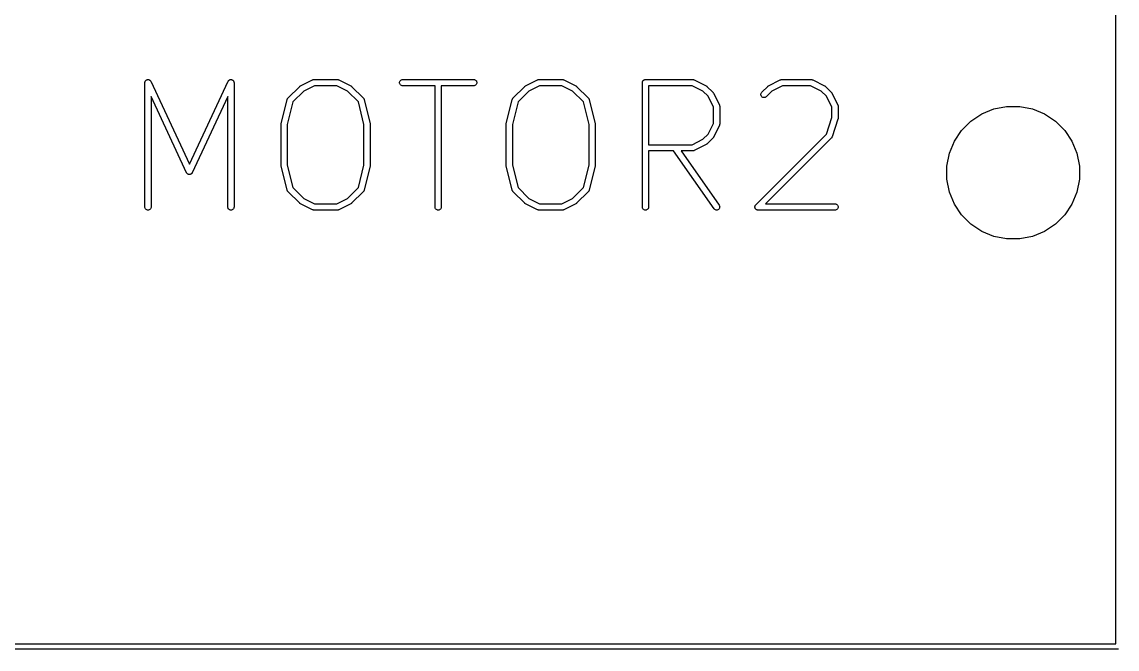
# Model space of a CAD drawing. Extents: x 81 to 160, y -176 to -60.
# Drawn here: x 120.57 to 146.99, y -175.6 to -160.47 of the extents above; entities that cross this region are included whole.
import ezdxf

# ---------------------------------------------------------------- set-up
doc = ezdxf.new("R2010")
doc.units = 0
doc.header["$MEASUREMENT"] = 0
doc.layers.add('BLACK', color=7, linetype='CONTINUOUS')

msp = doc.modelspace()

# ---------------------------------------------------------------- linework, layer by layer
at = {"layer": 'BLACK', "linetype": 'CONTINUOUS'}
for p, q in [((146.957, -175.472), (146.957, -73.9985)), ((123.537, -161.927), (123.538, -161.921)), ((123.537, -161.932), (123.537, -161.927)), ((123.537, -161.933), (123.537, -161.932)), ((123.538, -161.918), (123.54, -161.912)), ((123.538, -161.919), (123.538, -161.918)), ((123.538, -161.921), (123.538, -161.919)), ((123.54, -161.912), (123.542, -161.907)), ((123.542, -161.905), (123.543, -161.904)), ((123.542, -161.907), (123.542, -161.905)), ((123.543, -161.904), (123.545, -161.899)), ((123.545, -161.899), (123.548, -161.894)), ((123.548, -161.894), (123.549, -161.892)), ((123.549, -161.892), (123.55, -161.891)), ((123.55, -161.891), (123.553, -161.886)), ((123.553, -161.886), (123.557, -161.882)), ((123.557, -161.882), (123.558, -161.881)), ((123.558, -161.881), (123.559, -161.88)), ((123.559, -161.88), (123.564, -161.876)), ((123.564, -161.876), (123.568, -161.872)), ((123.568, -161.872), (123.569, -161.871)), ((123.569, -161.871), (123.571, -161.87)), ((123.571, -161.87), (123.576, -161.868)), ((123.576, -161.868), (123.58, -161.865)), ((123.58, -161.865), (123.582, -161.864)), ((123.582, -161.864), (123.584, -161.864)), ((123.584, -161.864), (123.589, -161.862)), ((123.589, -161.862), (123.594, -161.86)), ((123.594, -161.86), (123.596, -161.86)), ((123.596, -161.86), (123.598, -161.859)), ((123.598, -161.859), (123.603, -161.859)), ((123.603, -161.859), (123.609, -161.858)), ((123.609, -161.858), (123.611, -161.858)), ((123.611, -161.858), (123.612, -161.858)), ((123.612, -161.858), (123.618, -161.859)), ((123.618, -161.859), (123.623, -161.859)), ((123.623, -161.859), (123.625, -161.859)), ((123.625, -161.859), (123.627, -161.86)), ((123.627, -161.86), (123.632, -161.861)), ((123.632, -161.861), (123.638, -161.863)), ((123.638, -161.863), (123.639, -161.863)), ((123.639, -161.863), (123.641, -161.864)), ((123.641, -161.864), (123.646, -161.867)), ((123.646, -161.867), (123.651, -161.869)), ((123.651, -161.869), (123.652, -161.87)), ((123.652, -161.87), (123.654, -161.871)), ((123.654, -161.871), (123.658, -161.875)), ((123.658, -161.875), (123.662, -161.878)), ((123.662, -161.878), (123.664, -161.879)), ((123.664, -161.879), (123.665, -161.88)), ((123.665, -161.88), (123.668, -161.885)), ((123.668, -161.885), (123.672, -161.889)), ((123.672, -161.889), (123.673, -161.89)), ((123.673, -161.89), (123.674, -161.892)), ((123.674, -161.892), (123.677, -161.897)), ((123.677, -161.897), (123.68, -161.901)), ((123.68, -161.901), (124.612, -163.899)), ((124.612, -163.899), (125.544, -161.901)), ((125.544, -161.9), (125.547, -161.896)), ((125.544, -161.901), (125.544, -161.9)), ((125.547, -161.896), (125.55, -161.891)), ((125.55, -161.891), (125.551, -161.889)), ((125.551, -161.889), (125.552, -161.888)), ((125.552, -161.888), (125.556, -161.884)), ((125.556, -161.884), (125.559, -161.88)), ((125.559, -161.88), (125.561, -161.878)), ((125.561, -161.878), (125.562, -161.877)), ((125.562, -161.877), (125.566, -161.874)), ((125.566, -161.874), (125.571, -161.87)), ((125.571, -161.87), (125.572, -161.87)), ((125.572, -161.87), (125.574, -161.869)), ((125.574, -161.869), (125.579, -161.866)), ((125.579, -161.866), (125.584, -161.864)), ((125.584, -161.864), (125.585, -161.863)), ((125.585, -161.863), (125.587, -161.862)), ((125.587, -161.862), (125.592, -161.861)), ((125.592, -161.861), (125.598, -161.859)), ((125.598, -161.859), (125.599, -161.859)), ((125.599, -161.859), (125.601, -161.859)), ((125.601, -161.859), (125.607, -161.859)), ((125.607, -161.859), (125.612, -161.858)), ((125.612, -161.858), (125.614, -161.858)), ((125.614, -161.858), (125.616, -161.858)), ((125.616, -161.858), (125.621, -161.859)), ((125.621, -161.859), (125.627, -161.86)), ((125.627, -161.86), (125.628, -161.86)), ((125.628, -161.86), (125.63, -161.86)), ((125.63, -161.86), (125.635, -161.862)), ((125.635, -161.862), (125.641, -161.864)), ((125.641, -161.864), (125.642, -161.865)), ((125.642, -161.865), (125.644, -161.865)), ((125.644, -161.865), (125.649, -161.868)), ((125.649, -161.868), (125.654, -161.871)), ((125.654, -161.871), (125.655, -161.872)), ((125.655, -161.872), (125.656, -161.873)), ((125.656, -161.873), (125.661, -161.877)), ((125.661, -161.877), (125.665, -161.88)), ((125.665, -161.88), (125.666, -161.882)), ((125.666, -161.882), (125.667, -161.883)), ((125.667, -161.883), (125.671, -161.887)), ((125.671, -161.887), (125.674, -161.892)), ((125.674, -161.892), (125.675, -161.893)), ((125.675, -161.893), (125.676, -161.895)), ((125.676, -161.895), (125.678, -161.9)), ((125.678, -161.9), (125.681, -161.905)), ((125.681, -161.905), (125.682, -161.906)), ((125.682, -161.906), (125.682, -161.908)), ((125.682, -161.908), (125.684, -161.913)), ((125.684, -161.913), (125.685, -161.919)), ((125.685, -161.919), (125.685, -161.92)), ((125.685, -161.92), (125.686, -161.922)), ((125.686, -161.922), (125.686, -161.928)), ((125.686, -161.928), (125.687, -161.933)), ((127.292, -162.009), (127.578, -161.866)), ((127.578, -161.866), (127.579, -161.866)), ((127.579, -161.866), (127.581, -161.865)), ((127.581, -161.865), (127.583, -161.864)), ((127.583, -161.864), (127.588, -161.862)), ((127.588, -161.862), (127.593, -161.861)), ((127.593, -161.861), (127.595, -161.86)), ((127.595, -161.86), (127.597, -161.86)), ((127.597, -161.86), (127.602, -161.859)), ((127.602, -161.859), (127.607, -161.858)), ((127.607, -161.858), (127.61, -161.858)), ((127.61, -161.858), (127.612, -161.858)), ((127.612, -161.858), (128.183, -161.858)), ((128.183, -161.858), (128.184, -161.858)), ((128.184, -161.858), (128.186, -161.858)), ((128.186, -161.858), (128.189, -161.858)), ((128.189, -161.858), (128.194, -161.859)), ((128.194, -161.859), (128.199, -161.86)), ((128.199, -161.86), (128.201, -161.86)), ((128.201, -161.86), (128.203, -161.861)), ((128.203, -161.861), (128.208, -161.863)), ((128.208, -161.863), (128.213, -161.864)), ((128.213, -161.864), (128.215, -161.865)), ((128.215, -161.865), (128.217, -161.866)), ((128.217, -161.866), (128.502, -162.009)), ((129.68, -161.933), (129.681, -161.918)), ((129.681, -161.918), (129.685, -161.904)), ((129.685, -161.904), (129.692, -161.891)), ((129.692, -161.891), (129.702, -161.88)), ((129.702, -161.88), (129.713, -161.871)), ((129.713, -161.871), (129.726, -161.864)), ((129.726, -161.864), (129.74, -161.86)), ((129.74, -161.86), (129.755, -161.858)), ((129.755, -161.858), (131.469, -161.858)), ((131.469, -161.858), (131.47, -161.858)), ((131.47, -161.858), (131.484, -161.86)), ((131.484, -161.86), (131.498, -161.864)), ((131.498, -161.864), (131.511, -161.871)), ((131.511, -161.871), (131.522, -161.881)), ((131.522, -161.881), (131.532, -161.892)), ((131.532, -161.892), (131.538, -161.905)), ((131.538, -161.905), (131.543, -161.919)), ((131.543, -161.919), (131.544, -161.934)), ((132.721, -162.009), (133.007, -161.866)), ((133.007, -161.866), (133.008, -161.866)), ((133.008, -161.866), (133.01, -161.865)), ((133.01, -161.865), (133.012, -161.864)), ((133.012, -161.864), (133.017, -161.862)), ((133.017, -161.862), (133.021, -161.861)), ((133.021, -161.861), (133.024, -161.86)), ((133.024, -161.86), (133.026, -161.86)), ((133.026, -161.86), (133.031, -161.859)), ((133.031, -161.859), (133.036, -161.858)), ((133.036, -161.858), (133.038, -161.858)), ((133.038, -161.858), (133.04, -161.858)), ((133.04, -161.858), (133.612, -161.858)), ((133.612, -161.858), (133.613, -161.858)), ((133.613, -161.858), (133.615, -161.858)), ((133.615, -161.858), (133.617, -161.858)), ((133.617, -161.858), (133.622, -161.859)), ((133.622, -161.859), (133.627, -161.86)), ((133.627, -161.86), (133.629, -161.86)), ((133.629, -161.86), (133.632, -161.861)), ((133.632, -161.861), (133.636, -161.863)), ((133.636, -161.863), (133.641, -161.864)), ((133.641, -161.864), (133.643, -161.865)), ((133.643, -161.865), (133.645, -161.866)), ((133.645, -161.866), (133.931, -162.009)), ((135.537, -161.932), (135.538, -161.925)), ((135.537, -161.933), (135.537, -161.932)), ((135.538, -161.918), (135.54, -161.911)), ((135.538, -161.925), (135.538, -161.918)), ((135.538, -161.918), (135.538, -161.918)), ((135.538, -161.918), (135.538, -161.918)), ((135.54, -161.911), (135.543, -161.904)), ((135.543, -161.904), (135.546, -161.897)), ((135.543, -161.904), (135.543, -161.904)), ((135.543, -161.904), (135.543, -161.904)), ((135.546, -161.897), (135.55, -161.891)), ((135.55, -161.891), (135.554, -161.885)), ((135.55, -161.891), (135.55, -161.891)), ((135.55, -161.891), (135.55, -161.891)), ((135.554, -161.885), (135.559, -161.88)), ((135.559, -161.88), (135.565, -161.875)), ((135.559, -161.88), (135.559, -161.88)), ((135.559, -161.88), (135.559, -161.88)), ((135.565, -161.875), (135.57, -161.871)), ((135.57, -161.871), (135.571, -161.87)), ((135.57, -161.871), (135.57, -161.871)), ((135.571, -161.87), (135.577, -161.867)), ((135.577, -161.867), (135.583, -161.864)), ((135.583, -161.864), (135.583, -161.864)), ((135.583, -161.864), (135.584, -161.864)), ((135.584, -161.864), (135.59, -161.862)), ((135.59, -161.862), (135.597, -161.86)), ((135.597, -161.86), (135.598, -161.859)), ((135.597, -161.86), (135.597, -161.86)), ((135.598, -161.859), (135.605, -161.859)), ((135.605, -161.859), (135.612, -161.858)), ((135.612, -161.858), (136.755, -161.858)), ((136.755, -161.858), (136.756, -161.858)), ((136.756, -161.858), (136.758, -161.858)), ((136.758, -161.858), (136.76, -161.858)), ((136.76, -161.858), (136.765, -161.859)), ((136.765, -161.859), (136.77, -161.86)), ((136.77, -161.86), (136.772, -161.86)), ((136.772, -161.86), (136.774, -161.861)), ((136.774, -161.861), (136.779, -161.863)), ((136.779, -161.863), (136.784, -161.864)), ((136.784, -161.864), (136.786, -161.865)), ((136.786, -161.865), (136.788, -161.866)), ((136.788, -161.866), (137.074, -162.009)), ((138.578, -162.009), (138.864, -161.866)), ((138.864, -161.866), (138.865, -161.866)), ((138.865, -161.866), (138.867, -161.865)), ((138.867, -161.865), (138.869, -161.864)), ((138.869, -161.864), (138.874, -161.862)), ((138.874, -161.862), (138.879, -161.861)), ((138.879, -161.861), (138.881, -161.86)), ((138.881, -161.86), (138.883, -161.86)), ((138.883, -161.86), (138.888, -161.859)), ((138.888, -161.859), (138.893, -161.858)), ((138.893, -161.858), (138.895, -161.858)), ((138.895, -161.858), (138.897, -161.858)), ((138.897, -161.858), (139.612, -161.858)), ((139.612, -161.858), (139.613, -161.858)), ((139.613, -161.858), (139.615, -161.858)), ((139.615, -161.858), (139.617, -161.858)), ((139.617, -161.858), (139.622, -161.859)), ((139.622, -161.859), (139.627, -161.86)), ((139.627, -161.86), (139.629, -161.86)), ((139.629, -161.86), (139.632, -161.861)), ((139.632, -161.861), (139.636, -161.863)), ((139.636, -161.863), (139.641, -161.864)), ((139.641, -161.864), (139.643, -161.865)), ((139.643, -161.865), (139.645, -161.866)), ((139.645, -161.866), (139.931, -162.009)), ((123.537, -164.933), (123.537, -161.933)), ((125.687, -161.933), (125.687, -164.933)), ((126.987, -162.309), (127.273, -162.023)), ((127.37, -162.138), (127.108, -162.4)), ((127.273, -162.023), (127.274, -162.022)), ((127.274, -162.022), (127.277, -162.02)), ((127.277, -162.02), (127.28, -162.017)), ((127.28, -162.017), (127.283, -162.015)), ((127.283, -162.015), (127.285, -162.013)), ((127.285, -162.013), (127.289, -162.011)), ((127.289, -162.011), (127.292, -162.009)), ((127.629, -162.008), (127.37, -162.138)), ((128.165, -162.008), (127.629, -162.008)), ((128.424, -162.138), (128.165, -162.008)), ((128.687, -162.4), (128.424, -162.138)), ((128.502, -162.009), (128.503, -162.009)), ((128.503, -162.009), (128.507, -162.012)), ((128.507, -162.012), (128.511, -162.014)), ((128.511, -162.014), (128.513, -162.016)), ((128.513, -162.016), (128.516, -162.017)), ((128.516, -162.017), (128.519, -162.02)), ((128.519, -162.02), (128.522, -162.023)), ((128.522, -162.023), (128.808, -162.309)), ((129.681, -161.947), (129.68, -161.933)), ((129.685, -161.961), (129.681, -161.947)), ((129.692, -161.974), (129.685, -161.961)), ((129.701, -161.986), (129.692, -161.974)), ((129.712, -161.995), (129.701, -161.986)), ((129.725, -162.002), (129.712, -161.995)), ((129.739, -162.007), (129.725, -162.002)), ((129.754, -162.008), (129.739, -162.007)), ((129.755, -162.008), (129.754, -162.008)), ((130.537, -162.008), (129.755, -162.008)), ((130.537, -164.933), (130.537, -162.008)), ((131.469, -162.008), (130.687, -162.008)), ((130.687, -162.008), (130.687, -164.933)), ((131.483, -162.007), (131.469, -162.008)), ((131.497, -162.002), (131.483, -162.007)), ((131.51, -161.996), (131.497, -162.002)), ((131.522, -161.986), (131.51, -161.996)), ((131.531, -161.975), (131.522, -161.986)), ((131.538, -161.962), (131.531, -161.975)), ((131.542, -161.948), (131.538, -161.962)), ((131.544, -161.934), (131.542, -161.948)), ((132.416, -162.309), (132.702, -162.023)), ((132.799, -162.138), (132.537, -162.4)), ((132.702, -162.022), (132.706, -162.02)), ((132.702, -162.023), (132.702, -162.022)), ((132.706, -162.02), (132.709, -162.017)), ((132.709, -162.017), (132.711, -162.015)), ((132.711, -162.015), (132.714, -162.013)), ((132.714, -162.013), (132.717, -162.011)), ((132.717, -162.011), (132.721, -162.009)), ((133.058, -162.008), (132.799, -162.138)), ((133.594, -162.008), (133.058, -162.008)), ((133.853, -162.138), (133.594, -162.008)), ((134.115, -162.4), (133.853, -162.138)), ((133.931, -162.009), (133.932, -162.009)), ((133.932, -162.009), (133.935, -162.012)), ((133.935, -162.012), (133.939, -162.014)), ((133.939, -162.014), (133.942, -162.016)), ((133.942, -162.016), (133.944, -162.017)), ((133.944, -162.017), (133.947, -162.02)), ((133.947, -162.02), (133.95, -162.023)), ((133.95, -162.023), (134.236, -162.309)), ((135.537, -164.933), (135.537, -161.933)), ((135.537, -161.933), (135.537, -161.933)), ((135.537, -161.933), (135.537, -161.933)), ((135.537, -161.933), (135.537, -161.933)), ((135.687, -162.008), (135.687, -163.43)), ((136.737, -162.008), (135.687, -162.008)), ((136.996, -162.138), (136.737, -162.008)), ((137.122, -162.263), (136.996, -162.138)), ((137.074, -162.009), (137.075, -162.009)), ((137.075, -162.009), (137.078, -162.012)), ((137.078, -162.012), (137.082, -162.014)), ((137.082, -162.014), (137.084, -162.016)), ((137.084, -162.016), (137.087, -162.017)), ((137.087, -162.017), (137.09, -162.02)), ((137.09, -162.02), (137.093, -162.023)), ((137.093, -162.023), (137.236, -162.166)), ((137.236, -162.166), (137.237, -162.167)), ((137.237, -162.167), (137.24, -162.17)), ((137.24, -162.17), (137.242, -162.173)), ((137.242, -162.173), (137.244, -162.176)), ((137.244, -162.176), (137.246, -162.178)), ((137.246, -162.178), (137.248, -162.182)), ((137.248, -162.182), (137.25, -162.185)), ((137.25, -162.185), (137.393, -162.471)), ((138.395, -162.204), (138.4, -162.19)), ((138.4, -162.19), (138.407, -162.177)), ((138.407, -162.177), (138.416, -162.166)), ((138.416, -162.166), (138.559, -162.023)), ((138.656, -162.138), (138.522, -162.272)), ((138.559, -162.022), (138.563, -162.02)), ((138.559, -162.023), (138.559, -162.022)), ((138.563, -162.02), (138.566, -162.017)), ((138.566, -162.017), (138.568, -162.015)), ((138.568, -162.015), (138.571, -162.013)), ((138.571, -162.013), (138.575, -162.011)), ((138.575, -162.011), (138.578, -162.009)), ((138.915, -162.008), (138.656, -162.138)), ((139.594, -162.008), (138.915, -162.008)), ((139.853, -162.138), (139.594, -162.008)), ((139.979, -162.263), (139.853, -162.138)), ((139.931, -162.009), (139.932, -162.009)), ((139.932, -162.009), (139.935, -162.012)), ((139.935, -162.012), (139.939, -162.014)), ((139.939, -162.014), (139.942, -162.016)), ((139.942, -162.016), (139.944, -162.017)), ((139.944, -162.017), (139.947, -162.02)), ((139.947, -162.02), (139.95, -162.023)), ((139.95, -162.023), (140.093, -162.166)), ((140.093, -162.166), (140.094, -162.167)), ((140.094, -162.167), (140.097, -162.17)), ((140.097, -162.17), (140.1, -162.173)), ((140.1, -162.173), (140.101, -162.176)), ((140.101, -162.176), (140.103, -162.178)), ((140.103, -162.178), (140.105, -162.182)), ((140.105, -162.182), (140.107, -162.185)), ((140.107, -162.185), (140.25, -162.471)), ((124.544, -164.108), (123.687, -162.271)), ((123.687, -162.271), (123.687, -164.933)), ((125.537, -162.271), (124.68, -164.108)), ((125.537, -164.933), (125.537, -162.271)), ((126.825, -162.915), (126.968, -162.344)), ((126.968, -162.343), (126.97, -162.338)), ((126.968, -162.344), (126.968, -162.343)), ((126.97, -162.338), (126.971, -162.333)), ((126.971, -162.333), (126.972, -162.331)), ((126.972, -162.331), (126.973, -162.329)), ((127.108, -162.4), (126.972, -162.942)), ((126.973, -162.329), (126.976, -162.324)), ((126.976, -162.324), (126.978, -162.32)), ((126.978, -162.32), (126.979, -162.318)), ((126.979, -162.318), (126.981, -162.316)), ((126.981, -162.316), (126.984, -162.313)), ((126.984, -162.313), (126.987, -162.309)), ((128.822, -162.942), (128.687, -162.4)), ((128.808, -162.309), (128.808, -162.309)), ((128.808, -162.309), (128.812, -162.313)), ((128.812, -162.313), (128.815, -162.317)), ((128.815, -162.317), (128.816, -162.319)), ((128.816, -162.319), (128.817, -162.321)), ((128.817, -162.321), (128.82, -162.325)), ((128.82, -162.325), (128.822, -162.33)), ((128.822, -162.33), (128.823, -162.332)), ((128.823, -162.332), (128.824, -162.334)), ((128.824, -162.334), (128.826, -162.339)), ((128.826, -162.339), (128.827, -162.344)), ((128.827, -162.344), (128.97, -162.915)), ((132.253, -162.915), (132.396, -162.344)), ((132.396, -162.343), (132.398, -162.338)), ((132.396, -162.344), (132.396, -162.343)), ((132.398, -162.338), (132.4, -162.333)), ((132.4, -162.333), (132.401, -162.331)), ((132.401, -162.329), (132.404, -162.324)), ((132.401, -162.331), (132.401, -162.329)), ((132.537, -162.4), (132.401, -162.942)), ((132.404, -162.324), (132.407, -162.32)), ((132.407, -162.32), (132.408, -162.318)), ((132.408, -162.318), (132.409, -162.316)), ((132.409, -162.316), (132.413, -162.313)), ((132.413, -162.313), (132.416, -162.309)), ((134.251, -162.942), (134.115, -162.4)), ((134.236, -162.309), (134.237, -162.309)), ((134.237, -162.309), (134.24, -162.313)), ((134.24, -162.313), (134.243, -162.317)), ((134.243, -162.317), (134.245, -162.319)), ((134.245, -162.319), (134.246, -162.321)), ((134.246, -162.321), (134.248, -162.325)), ((134.248, -162.325), (134.251, -162.33)), ((134.251, -162.33), (134.252, -162.332)), ((134.252, -162.332), (134.253, -162.334)), ((134.253, -162.334), (134.254, -162.339)), ((134.254, -162.339), (134.256, -162.344)), ((134.256, -162.344), (134.399, -162.915)), ((137.251, -162.522), (137.122, -162.263)), ((138.394, -162.219), (138.395, -162.204)), ((138.395, -162.233), (138.394, -162.219)), ((138.399, -162.247), (138.395, -162.233)), ((138.406, -162.26), (138.399, -162.247)), ((138.415, -162.272), (138.406, -162.26)), ((138.427, -162.281), (138.415, -162.272)), ((138.44, -162.288), (138.427, -162.281)), ((138.454, -162.292), (138.44, -162.288)), ((138.468, -162.294), (138.454, -162.292)), ((138.483, -162.293), (138.468, -162.294)), ((138.497, -162.288), (138.483, -162.293)), ((138.51, -162.282), (138.497, -162.288)), ((138.521, -162.273), (138.51, -162.282)), ((138.522, -162.272), (138.521, -162.273)), ((140.108, -162.522), (139.979, -162.263)), ((137.251, -162.915), (137.251, -162.522)), ((137.393, -162.471), (137.394, -162.472)), ((137.394, -162.472), (137.394, -162.474)), ((137.394, -162.474), (137.395, -162.476)), ((137.395, -162.476), (137.397, -162.481)), ((137.397, -162.481), (137.399, -162.486)), ((137.399, -162.486), (137.399, -162.488)), ((137.399, -162.488), (137.4, -162.49)), ((137.4, -162.49), (137.4, -162.495)), ((137.4, -162.495), (137.401, -162.5)), ((137.401, -162.5), (137.401, -162.502)), ((137.401, -162.502), (137.401, -162.505)), ((137.401, -162.505), (137.401, -162.933)), ((140.108, -162.778), (140.108, -162.522)), ((140.25, -162.471), (140.251, -162.472)), ((140.251, -162.472), (140.251, -162.474)), ((140.251, -162.474), (140.252, -162.476)), ((140.252, -162.476), (140.254, -162.481)), ((140.254, -162.481), (140.256, -162.486)), ((140.256, -162.486), (140.256, -162.488)), ((140.256, -162.488), (140.257, -162.49)), ((140.257, -162.49), (140.257, -162.495)), ((140.257, -162.495), (140.258, -162.5)), ((140.258, -162.5), (140.258, -162.502)), ((140.258, -162.502), (140.258, -162.505)), ((140.258, -162.505), (140.258, -162.79)), ((143.46, -162.862), (143.722, -162.687)), ((143.722, -162.687), (144.013, -162.566)), ((144.013, -162.566), (144.322, -162.505)), ((144.322, -162.505), (144.638, -162.505)), ((144.638, -162.505), (144.947, -162.566)), ((144.947, -162.566), (145.238, -162.687)), ((145.238, -162.687), (145.5, -162.862)), ((126.822, -162.932), (126.823, -162.931)), ((126.822, -162.933), (126.822, -162.932)), ((126.822, -163.933), (126.822, -162.933)), ((126.823, -162.923), (126.824, -162.918)), ((126.823, -162.929), (126.823, -162.923)), ((126.823, -162.931), (126.823, -162.929)), ((126.824, -162.916), (126.825, -162.915)), ((126.824, -162.918), (126.824, -162.916)), ((126.972, -162.942), (126.972, -163.924)), ((128.822, -163.924), (128.822, -162.942)), ((128.97, -162.915), (128.97, -162.916)), ((128.97, -162.916), (128.971, -162.917)), ((128.971, -162.917), (128.971, -162.919)), ((128.971, -162.919), (128.972, -162.925)), ((128.972, -162.925), (128.972, -162.93)), ((128.972, -162.93), (128.972, -162.932)), ((128.972, -162.932), (128.972, -162.933)), ((128.972, -162.933), (128.972, -163.933)), ((132.251, -162.929), (132.252, -162.923)), ((132.251, -162.931), (132.251, -162.929)), ((132.251, -162.932), (132.251, -162.931)), ((132.251, -162.933), (132.251, -162.932)), ((132.251, -163.933), (132.251, -162.933)), ((132.252, -162.923), (132.253, -162.918)), ((132.253, -162.916), (132.253, -162.915)), ((132.253, -162.918), (132.253, -162.916)), ((132.401, -162.942), (132.401, -163.924)), ((134.251, -163.924), (134.251, -162.942)), ((134.399, -162.915), (134.399, -162.916)), ((134.399, -162.916), (134.399, -162.917)), ((134.399, -162.917), (134.4, -162.919)), ((134.4, -162.919), (134.4, -162.925)), ((134.4, -162.925), (134.401, -162.93)), ((134.401, -162.93), (134.401, -162.932)), ((134.401, -162.932), (134.401, -162.933)), ((134.401, -162.933), (134.401, -163.933)), ((137.122, -163.174), (137.251, -162.915)), ((137.393, -162.967), (137.25, -163.252)), ((137.394, -162.965), (137.393, -162.967)), ((137.395, -162.963), (137.394, -162.965)), ((137.396, -162.958), (137.395, -162.963)), ((137.398, -162.953), (137.396, -162.958)), ((137.399, -162.951), (137.398, -162.953)), ((137.4, -162.944), (137.399, -162.949)), ((137.399, -162.949), (137.399, -162.951)), ((137.401, -162.939), (137.4, -162.944)), ((137.401, -162.933), (137.401, -162.934)), ((137.401, -162.934), (137.401, -162.936)), ((137.401, -162.936), (137.401, -162.939)), ((139.975, -163.178), (140.108, -162.778)), ((140.254, -162.814), (140.111, -163.243)), ((140.255, -162.81), (140.254, -162.814)), ((140.257, -162.806), (140.255, -162.81)), ((140.258, -162.8), (140.257, -162.803)), ((140.257, -162.803), (140.257, -162.806)), ((140.258, -162.79), (140.258, -162.791)), ((140.258, -162.791), (140.258, -162.796)), ((140.258, -162.796), (140.258, -162.8)), ((143.237, -163.085), (143.46, -162.862)), ((145.5, -162.862), (145.723, -163.085)), ((136.996, -163.3), (137.122, -163.174)), ((137.25, -163.253), (137.247, -163.257)), ((137.25, -163.252), (137.25, -163.253)), ((138.273, -164.88), (139.975, -163.178)), ((140.107, -163.252), (140.105, -163.257)), ((140.11, -163.248), (140.107, -163.252)), ((140.111, -163.244), (140.11, -163.246)), ((140.11, -163.246), (140.11, -163.248)), ((140.111, -163.243), (140.111, -163.244)), ((143.062, -163.347), (143.237, -163.085)), ((145.723, -163.085), (145.898, -163.347)), ((135.687, -163.43), (136.737, -163.43)), ((136.737, -163.43), (136.996, -163.3)), ((137.074, -163.429), (136.788, -163.572)), ((137.077, -163.427), (137.074, -163.429)), ((137.081, -163.425), (137.077, -163.427)), ((137.084, -163.423), (137.081, -163.425)), ((137.086, -163.421), (137.084, -163.423)), ((137.089, -163.418), (137.086, -163.421)), ((137.093, -163.415), (137.089, -163.418)), ((137.236, -163.272), (137.093, -163.415)), ((137.093, -163.415), (137.093, -163.415)), ((137.239, -163.269), (137.236, -163.272)), ((137.242, -163.266), (137.239, -163.269)), ((137.243, -163.263), (137.242, -163.266)), ((137.245, -163.261), (137.243, -163.263)), ((137.247, -163.257), (137.245, -163.261)), ((140.093, -163.272), (138.507, -164.858)), ((140.095, -163.27), (140.093, -163.272)), ((140.096, -163.269), (140.095, -163.27)), ((140.099, -163.265), (140.096, -163.269)), ((140.103, -163.261), (140.099, -163.265)), ((140.104, -163.259), (140.103, -163.261)), ((140.105, -163.257), (140.104, -163.259)), ((142.941, -163.638), (143.062, -163.347)), ((145.898, -163.347), (146.019, -163.638)), ((136.287, -163.58), (135.687, -163.58)), ((135.687, -163.58), (135.687, -164.933)), ((137.265, -164.976), (136.287, -163.58)), ((136.755, -163.58), (136.47, -163.58)), ((136.47, -163.58), (137.387, -164.89)), ((136.757, -163.579), (136.755, -163.58)), ((136.759, -163.579), (136.757, -163.579)), ((136.764, -163.579), (136.759, -163.579)), ((136.769, -163.578), (136.764, -163.579)), ((136.771, -163.578), (136.769, -163.578)), ((136.773, -163.577), (136.771, -163.578)), ((136.778, -163.575), (136.773, -163.577)), ((136.783, -163.574), (136.778, -163.575)), ((136.785, -163.573), (136.783, -163.574)), ((136.787, -163.572), (136.785, -163.573)), ((136.788, -163.572), (136.787, -163.572)), ((142.88, -163.947), (142.941, -163.638)), ((146.019, -163.638), (146.08, -163.947)), ((126.823, -163.934), (126.822, -163.933)), ((126.822, -163.936), (126.823, -163.934)), ((126.823, -163.942), (126.822, -163.936)), ((126.824, -163.948), (126.823, -163.942)), ((126.824, -163.949), (126.824, -163.948)), ((126.824, -163.95), (126.824, -163.949)), ((126.825, -163.951), (126.824, -163.95)), ((126.968, -164.523), (126.825, -163.951)), ((126.972, -163.924), (127.108, -164.466)), ((128.687, -164.466), (128.822, -163.924)), ((128.97, -163.951), (128.827, -164.523)), ((128.971, -163.949), (128.97, -163.95)), ((128.97, -163.95), (128.97, -163.951)), ((128.972, -163.937), (128.971, -163.943)), ((128.971, -163.943), (128.971, -163.949)), ((128.972, -163.933), (128.972, -163.934)), ((128.972, -163.934), (128.972, -163.936)), ((128.972, -163.936), (128.972, -163.937)), ((132.251, -163.934), (132.251, -163.933)), ((132.251, -163.936), (132.251, -163.934)), ((132.252, -163.942), (132.251, -163.936)), ((132.252, -163.948), (132.252, -163.942)), ((132.253, -163.949), (132.252, -163.948)), ((132.253, -163.95), (132.253, -163.949)), ((132.253, -163.951), (132.253, -163.95)), ((132.396, -164.523), (132.253, -163.951)), ((132.401, -163.924), (132.537, -164.466)), ((134.115, -164.466), (134.251, -163.924)), ((134.399, -163.951), (134.256, -164.523)), ((134.4, -163.943), (134.399, -163.949)), ((134.399, -163.949), (134.399, -163.95)), ((134.399, -163.95), (134.399, -163.951)), ((134.401, -163.937), (134.4, -163.943)), ((134.401, -163.933), (134.401, -163.934)), ((134.401, -163.934), (134.401, -163.936)), ((134.401, -163.936), (134.401, -163.937)), ((142.88, -164.263), (142.88, -163.947)), ((146.08, -163.947), (146.08, -164.263)), ((124.546, -164.111), (124.544, -164.108)), ((124.547, -164.115), (124.546, -164.111)), ((124.549, -164.117), (124.547, -164.115)), ((124.551, -164.12), (124.549, -164.117)), ((124.554, -164.123), (124.551, -164.12)), ((124.556, -164.126), (124.554, -164.123)), ((124.559, -164.129), (124.556, -164.126)), ((124.561, -164.131), (124.559, -164.129)), ((124.564, -164.134), (124.561, -164.131)), ((124.567, -164.136), (124.564, -164.134)), ((124.57, -164.138), (124.567, -164.136)), ((124.573, -164.14), (124.57, -164.138)), ((124.576, -164.142), (124.573, -164.14)), ((124.58, -164.144), (124.576, -164.142)), ((124.583, -164.145), (124.58, -164.144)), ((124.586, -164.146), (124.583, -164.145)), ((124.59, -164.147), (124.586, -164.146)), ((124.593, -164.149), (124.59, -164.147)), ((124.597, -164.149), (124.593, -164.149)), ((124.6, -164.15), (124.597, -164.149)), ((124.604, -164.15), (124.6, -164.15)), ((124.608, -164.151), (124.604, -164.15)), ((124.611, -164.151), (124.608, -164.151)), ((124.615, -164.151), (124.611, -164.151)), ((124.618, -164.15), (124.615, -164.151)), ((124.622, -164.15), (124.618, -164.15)), ((124.626, -164.149), (124.622, -164.15)), ((124.629, -164.149), (124.626, -164.149)), ((124.633, -164.148), (124.629, -164.149)), ((124.637, -164.147), (124.633, -164.148)), ((124.64, -164.145), (124.637, -164.147)), ((124.643, -164.144), (124.64, -164.145)), ((124.646, -164.142), (124.643, -164.144)), ((124.65, -164.141), (124.646, -164.142)), ((124.653, -164.139), (124.65, -164.141)), ((124.656, -164.137), (124.653, -164.139)), ((124.659, -164.134), (124.656, -164.137)), ((124.662, -164.132), (124.659, -164.134)), ((124.664, -164.129), (124.662, -164.132)), ((124.667, -164.127), (124.664, -164.129)), ((124.669, -164.124), (124.667, -164.127)), ((124.672, -164.121), (124.669, -164.124)), ((124.673, -164.118), (124.672, -164.121)), ((124.675, -164.116), (124.673, -164.118)), ((124.677, -164.112), (124.675, -164.116)), ((124.679, -164.109), (124.677, -164.112)), ((124.68, -164.108), (124.679, -164.109)), ((142.941, -164.572), (142.88, -164.263)), ((146.08, -164.263), (146.019, -164.572)), ((126.969, -164.528), (126.968, -164.523)), ((126.971, -164.532), (126.969, -164.528)), ((126.972, -164.534), (126.971, -164.532)), ((126.972, -164.537), (126.972, -164.534)), ((126.975, -164.541), (126.972, -164.537)), ((126.977, -164.545), (126.975, -164.541)), ((126.979, -164.547), (126.977, -164.545)), ((126.98, -164.549), (126.979, -164.547)), ((126.983, -164.553), (126.98, -164.549)), ((126.987, -164.557), (126.983, -164.553)), ((126.987, -164.558), (126.987, -164.557)), ((127.273, -164.843), (126.987, -164.558)), ((127.108, -164.466), (127.37, -164.729)), ((128.424, -164.729), (128.687, -164.466)), ((128.808, -164.558), (128.522, -164.843)), ((128.811, -164.554), (128.808, -164.558)), ((128.814, -164.55), (128.811, -164.554)), ((128.815, -164.548), (128.814, -164.55)), ((128.817, -164.546), (128.815, -164.548)), ((128.819, -164.542), (128.817, -164.546)), ((128.822, -164.537), (128.819, -164.542)), ((128.823, -164.535), (128.822, -164.537)), ((128.824, -164.533), (128.823, -164.535)), ((128.825, -164.529), (128.824, -164.533)), ((128.827, -164.524), (128.825, -164.529)), ((128.827, -164.523), (128.827, -164.524)), ((132.398, -164.528), (132.396, -164.523)), ((132.399, -164.532), (132.398, -164.528)), ((132.4, -164.534), (132.399, -164.532)), ((132.401, -164.537), (132.4, -164.534)), ((132.404, -164.541), (132.401, -164.537)), ((132.406, -164.545), (132.404, -164.541)), ((132.407, -164.547), (132.406, -164.545)), ((132.409, -164.549), (132.407, -164.547)), ((132.412, -164.553), (132.409, -164.549)), ((132.415, -164.557), (132.412, -164.553)), ((132.416, -164.558), (132.415, -164.557)), ((132.702, -164.843), (132.416, -164.558)), ((132.537, -164.466), (132.799, -164.729)), ((133.853, -164.729), (134.115, -164.466)), ((134.236, -164.558), (133.95, -164.843)), ((134.239, -164.554), (134.236, -164.558)), ((134.243, -164.55), (134.239, -164.554)), ((134.244, -164.548), (134.243, -164.55)), ((134.245, -164.546), (134.244, -164.548)), ((134.248, -164.542), (134.245, -164.546)), ((134.251, -164.537), (134.248, -164.542)), ((134.252, -164.533), (134.251, -164.535)), ((134.251, -164.535), (134.251, -164.537)), ((134.254, -164.529), (134.252, -164.533)), ((134.256, -164.524), (134.254, -164.529)), ((134.256, -164.523), (134.256, -164.524)), ((143.062, -164.863), (142.941, -164.572)), ((146.019, -164.572), (145.898, -164.863)), ((127.37, -164.729), (127.629, -164.858)), ((128.165, -164.858), (128.424, -164.729)), ((132.799, -164.729), (133.058, -164.858)), ((133.594, -164.858), (133.853, -164.729)), ((123.538, -164.948), (123.537, -164.933)), ((123.542, -164.962), (123.538, -164.948)), ((123.549, -164.975), (123.542, -164.962)), ((123.558, -164.986), (123.549, -164.975)), ((123.57, -164.995), (123.558, -164.986)), ((123.583, -165.002), (123.57, -164.995)), ((123.597, -165.007), (123.583, -165.002)), ((123.611, -165.008), (123.597, -165.007)), ((123.626, -165.007), (123.611, -165.008)), ((123.64, -165.003), (123.626, -165.007)), ((123.653, -164.996), (123.64, -165.003)), ((123.664, -164.987), (123.653, -164.996)), ((123.674, -164.976), (123.664, -164.987)), ((123.681, -164.963), (123.674, -164.976)), ((123.685, -164.949), (123.681, -164.963)), ((123.687, -164.934), (123.685, -164.949)), ((123.687, -164.933), (123.687, -164.934)), ((125.538, -164.948), (125.537, -164.933)), ((125.542, -164.962), (125.538, -164.948)), ((125.549, -164.975), (125.542, -164.962)), ((125.558, -164.986), (125.549, -164.975)), ((125.57, -164.995), (125.558, -164.986)), ((125.583, -165.002), (125.57, -164.995)), ((125.597, -165.007), (125.583, -165.002)), ((125.611, -165.008), (125.597, -165.007)), ((125.626, -165.007), (125.611, -165.008)), ((125.64, -165.003), (125.626, -165.007)), ((125.653, -164.996), (125.64, -165.003)), ((125.664, -164.987), (125.653, -164.996)), ((125.674, -164.976), (125.664, -164.987)), ((125.681, -164.963), (125.674, -164.976)), ((125.685, -164.949), (125.681, -164.963)), ((125.687, -164.934), (125.685, -164.949)), ((125.687, -164.933), (125.687, -164.934)), ((127.276, -164.846), (127.273, -164.843)), ((127.279, -164.849), (127.276, -164.846)), ((127.282, -164.851), (127.279, -164.849)), ((127.284, -164.853), (127.282, -164.851)), ((127.288, -164.855), (127.284, -164.853)), ((127.292, -164.857), (127.288, -164.855)), ((127.578, -165), (127.292, -164.857)), ((127.292, -164.857), (127.292, -164.857)), ((127.58, -165.001), (127.578, -165)), ((127.582, -165.002), (127.58, -165.001)), ((127.587, -165.004), (127.582, -165.002)), ((127.592, -165.005), (127.587, -165.004)), ((127.594, -165.006), (127.592, -165.005)), ((127.596, -165.007), (127.594, -165.006)), ((127.601, -165.007), (127.596, -165.007)), ((127.606, -165.008), (127.601, -165.007)), ((127.608, -165.008), (127.606, -165.008)), ((127.611, -165.008), (127.608, -165.008)), ((127.612, -165.008), (127.611, -165.008)), ((128.183, -165.008), (127.612, -165.008)), ((127.629, -164.858), (128.165, -164.858)), ((128.185, -165.008), (128.183, -165.008)), ((128.188, -165.008), (128.185, -165.008)), ((128.193, -165.007), (128.188, -165.008)), ((128.198, -165.007), (128.193, -165.007)), ((128.2, -165.006), (128.198, -165.007)), ((128.202, -165.006), (128.2, -165.006)), ((128.207, -165.004), (128.202, -165.006)), ((128.212, -165.002), (128.207, -165.004)), ((128.214, -165.001), (128.212, -165.002)), ((128.216, -165.001), (128.214, -165.001)), ((128.217, -165), (128.216, -165.001)), ((128.502, -164.857), (128.217, -165)), ((128.506, -164.855), (128.502, -164.857)), ((128.51, -164.853), (128.506, -164.855)), ((128.512, -164.851), (128.51, -164.853)), ((128.515, -164.85), (128.512, -164.851)), ((128.518, -164.847), (128.515, -164.85)), ((128.521, -164.844), (128.518, -164.847)), ((128.522, -164.843), (128.521, -164.844)), ((130.538, -164.948), (130.537, -164.933)), ((130.542, -164.962), (130.538, -164.948)), ((130.549, -164.975), (130.542, -164.962)), ((130.558, -164.986), (130.549, -164.975)), ((130.57, -164.995), (130.558, -164.986)), ((130.583, -165.002), (130.57, -164.995)), ((130.597, -165.007), (130.583, -165.002)), ((130.611, -165.008), (130.597, -165.007)), ((130.626, -165.007), (130.611, -165.008)), ((130.64, -165.003), (130.626, -165.007)), ((130.653, -164.996), (130.64, -165.003)), ((130.664, -164.987), (130.653, -164.996)), ((130.674, -164.976), (130.664, -164.987)), ((130.681, -164.963), (130.674, -164.976)), ((130.685, -164.949), (130.681, -164.963)), ((130.687, -164.934), (130.685, -164.949)), ((130.687, -164.933), (130.687, -164.934)), ((132.705, -164.846), (132.702, -164.843)), ((132.708, -164.849), (132.705, -164.846)), ((132.71, -164.851), (132.708, -164.849)), ((132.713, -164.853), (132.71, -164.851)), ((132.717, -164.855), (132.713, -164.853)), ((132.72, -164.857), (132.717, -164.855)), ((132.721, -164.857), (132.72, -164.857)), ((133.007, -165), (132.721, -164.857)), ((133.009, -165.001), (133.007, -165)), ((133.011, -165.002), (133.009, -165.001)), ((133.016, -165.004), (133.011, -165.002)), ((133.02, -165.005), (133.016, -165.004)), ((133.023, -165.006), (133.02, -165.005)), ((133.025, -165.007), (133.023, -165.006)), ((133.03, -165.007), (133.025, -165.007)), ((133.035, -165.008), (133.03, -165.007)), ((133.037, -165.008), (133.035, -165.008)), ((133.039, -165.008), (133.037, -165.008)), ((133.04, -165.008), (133.039, -165.008)), ((133.612, -165.008), (133.04, -165.008)), ((133.058, -164.858), (133.594, -164.858)), ((133.614, -165.008), (133.612, -165.008)), ((133.616, -165.008), (133.614, -165.008)), ((133.621, -165.007), (133.616, -165.008)), ((133.626, -165.007), (133.621, -165.007)), ((133.628, -165.006), (133.626, -165.007)), ((133.631, -165.006), (133.628, -165.006)), ((133.635, -165.004), (133.631, -165.006)), ((133.64, -165.002), (133.635, -165.004)), ((133.642, -165.001), (133.64, -165.002)), ((133.644, -165.001), (133.642, -165.001)), ((133.645, -165), (133.644, -165.001)), ((133.931, -164.857), (133.645, -165)), ((133.935, -164.855), (133.931, -164.857)), ((133.938, -164.853), (133.935, -164.855)), ((133.941, -164.851), (133.938, -164.853)), ((133.943, -164.85), (133.941, -164.851)), ((133.946, -164.847), (133.943, -164.85)), ((133.95, -164.844), (133.946, -164.847)), ((133.95, -164.843), (133.95, -164.844)), ((135.538, -164.948), (135.537, -164.933)), ((135.542, -164.962), (135.538, -164.948)), ((135.549, -164.975), (135.542, -164.962)), ((135.558, -164.986), (135.549, -164.975)), ((135.57, -164.995), (135.558, -164.986)), ((135.583, -165.002), (135.57, -164.995)), ((135.597, -165.007), (135.583, -165.002)), ((135.611, -165.008), (135.597, -165.007)), ((135.626, -165.007), (135.611, -165.008)), ((135.64, -165.003), (135.626, -165.007)), ((135.653, -164.996), (135.64, -165.003)), ((135.664, -164.987), (135.653, -164.996)), ((135.674, -164.976), (135.664, -164.987)), ((135.681, -164.963), (135.674, -164.976)), ((135.685, -164.949), (135.681, -164.963)), ((135.687, -164.934), (135.685, -164.949)), ((135.687, -164.933), (135.687, -164.934)), ((137.274, -164.987), (137.265, -164.976)), ((137.286, -164.996), (137.274, -164.987)), ((137.299, -165.003), (137.286, -164.996)), ((137.313, -165.007), (137.299, -165.003)), ((137.327, -165.008), (137.313, -165.007)), ((137.342, -165.006), (137.327, -165.008)), ((137.356, -165.002), (137.342, -165.006)), ((137.369, -164.995), (137.356, -165.002)), ((137.38, -164.985), (137.369, -164.995)), ((137.389, -164.974), (137.38, -164.985)), ((137.387, -164.89), (137.388, -164.891)), ((137.388, -164.891), (137.395, -164.904)), ((137.396, -164.961), (137.389, -164.974)), ((137.395, -164.904), (137.399, -164.918)), ((137.4, -164.947), (137.396, -164.961)), ((137.399, -164.918), (137.401, -164.932)), ((137.401, -164.932), (137.4, -164.947)), ((138.251, -164.933), (138.252, -164.926)), ((138.252, -164.94), (138.251, -164.933)), ((138.251, -164.933), (138.251, -164.933)), ((138.251, -164.933), (138.251, -164.933)), ((138.252, -164.926), (138.252, -164.918)), ((138.252, -164.918), (138.253, -164.918)), ((138.252, -164.947), (138.252, -164.94)), ((138.254, -164.954), (138.252, -164.947)), ((138.252, -164.947), (138.252, -164.947)), ((138.252, -164.947), (138.252, -164.947)), ((138.253, -164.918), (138.255, -164.911)), ((138.253, -164.918), (138.253, -164.918)), ((138.256, -164.961), (138.254, -164.954)), ((138.255, -164.911), (138.257, -164.904)), ((138.257, -164.961), (138.256, -164.961)), ((138.257, -164.904), (138.26, -164.898)), ((138.257, -164.904), (138.257, -164.904)), ((138.257, -164.904), (138.257, -164.904)), ((138.26, -164.968), (138.257, -164.961)), ((138.257, -164.961), (138.257, -164.961)), ((138.26, -164.898), (138.264, -164.891)), ((138.263, -164.974), (138.26, -164.968)), ((138.268, -164.98), (138.263, -164.974)), ((138.263, -164.974), (138.263, -164.974)), ((138.263, -164.974), (138.263, -164.974)), ((138.264, -164.891), (138.268, -164.886)), ((138.264, -164.891), (138.264, -164.891)), ((138.264, -164.891), (138.264, -164.891)), ((138.268, -164.886), (138.273, -164.88)), ((138.272, -164.986), (138.268, -164.98)), ((138.273, -164.986), (138.272, -164.986)), ((138.278, -164.99), (138.273, -164.986)), ((138.273, -164.986), (138.273, -164.986)), ((138.284, -164.995), (138.278, -164.99)), ((138.29, -164.999), (138.284, -164.995)), ((138.284, -164.995), (138.284, -164.995)), ((138.284, -164.995), (138.284, -164.995)), ((138.296, -165.002), (138.29, -164.999)), ((138.297, -165.002), (138.296, -165.002)), ((138.304, -165.004), (138.297, -165.002)), ((138.297, -165.002), (138.297, -165.002)), ((138.31, -165.007), (138.304, -165.004)), ((138.311, -165.007), (138.31, -165.007)), ((138.318, -165.007), (138.311, -165.007)), ((138.311, -165.007), (138.311, -165.007)), ((138.325, -165.008), (138.318, -165.007)), ((138.326, -165.008), (138.325, -165.008)), ((138.325, -165.008), (138.325, -165.008)), ((138.325, -165.008), (138.325, -165.008)), ((138.325, -165.008), (138.325, -165.008)), ((140.183, -165.008), (138.326, -165.008)), ((138.507, -164.858), (140.183, -164.858)), ((140.183, -164.858), (140.184, -164.858)), ((140.198, -165.007), (140.183, -165.008)), ((140.184, -164.858), (140.199, -164.86)), ((140.212, -165.002), (140.198, -165.007)), ((140.199, -164.86), (140.213, -164.864)), ((140.225, -164.996), (140.212, -165.002)), ((140.213, -164.864), (140.226, -164.871)), ((140.236, -164.986), (140.225, -164.996)), ((140.226, -164.871), (140.237, -164.881)), ((140.245, -164.975), (140.236, -164.986)), ((140.237, -164.881), (140.246, -164.892)), ((140.252, -164.962), (140.245, -164.975)), ((140.246, -164.892), (140.253, -164.905)), ((140.257, -164.948), (140.252, -164.962)), ((140.253, -164.905), (140.257, -164.919)), ((140.257, -164.919), (140.258, -164.934)), ((140.258, -164.934), (140.257, -164.948)), ((143.237, -165.125), (143.062, -164.863)), ((145.898, -164.863), (145.723, -165.125)), ((143.46, -165.348), (143.237, -165.125)), ((143.722, -165.523), (143.46, -165.348)), ((145.5, -165.348), (145.238, -165.523)), ((145.723, -165.125), (145.5, -165.348)), ((144.013, -165.644), (143.722, -165.523)), ((145.238, -165.523), (144.947, -165.644)), ((144.322, -165.705), (144.013, -165.644)), ((144.638, -165.705), (144.322, -165.705)), ((144.947, -165.644), (144.638, -165.705)), ((147.017, -175.599), (93.6831, -175.599)), ((93.7435, -175.472), (146.957, -175.472))]:
    msp.add_line(p, q, dxfattribs=at)

doc.saveas('drawing.dxf')
